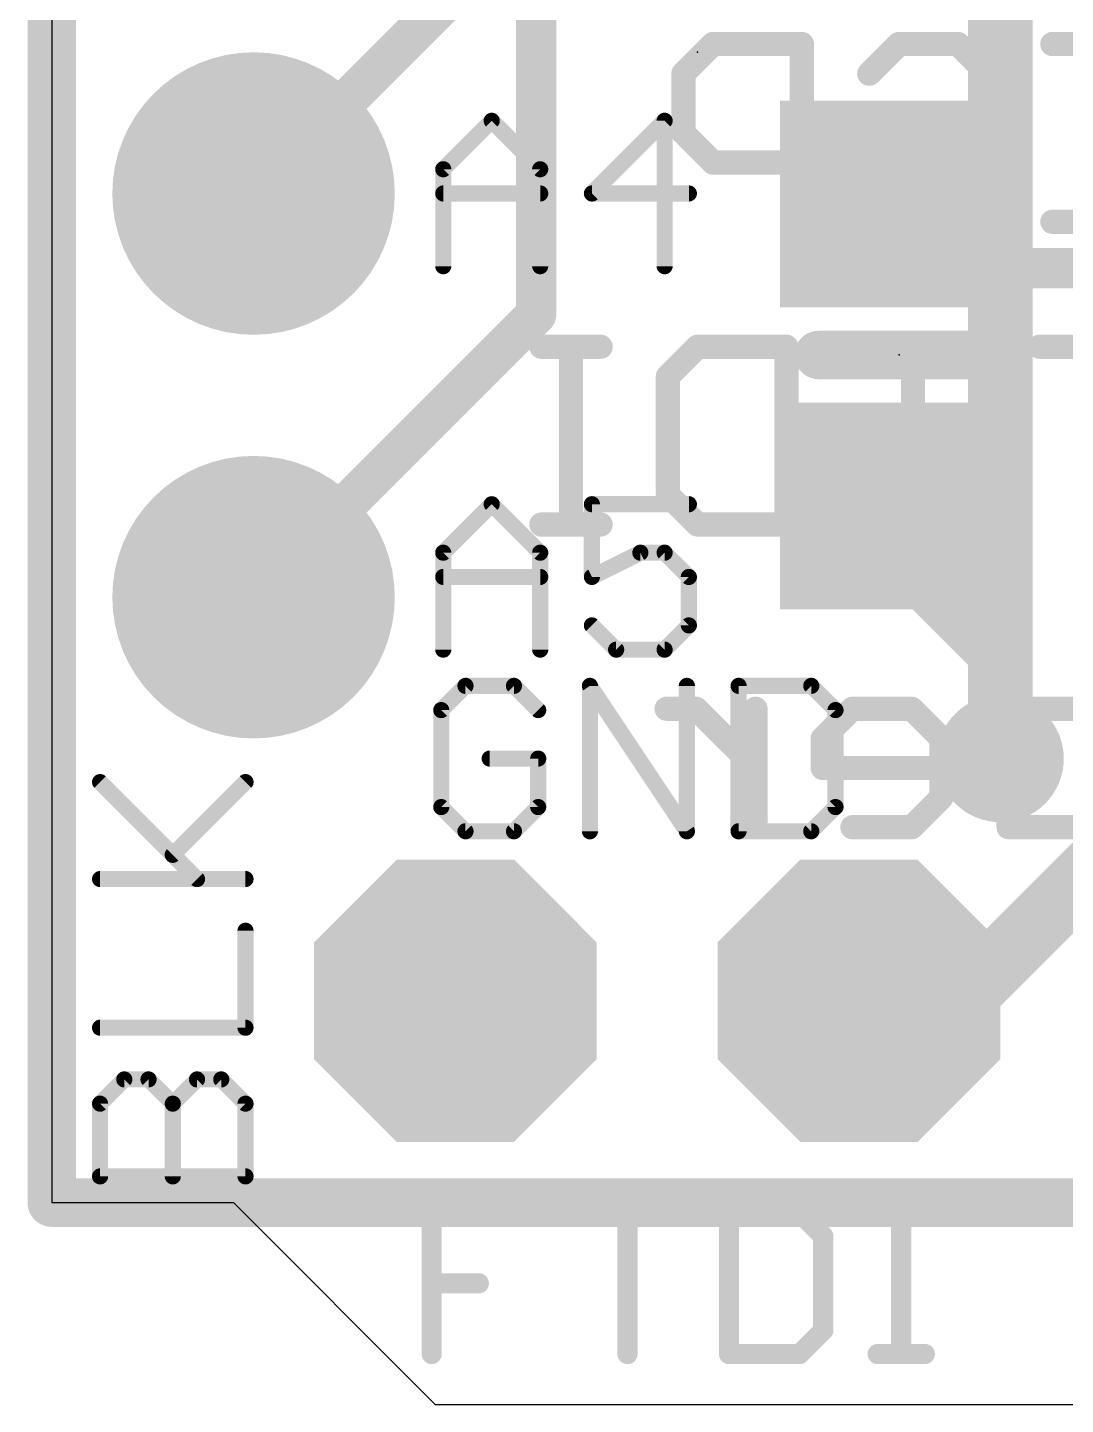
# Model space of a CAD drawing. Extents: x -9 to 9, y -1.3 to 37.
# Drawn here: x -9.04 to -2.51, y -1.27 to 7.39 of the extents above; entities that cross this region are included whole.
import ezdxf

# ---------------------------------------------------------------- set-up
doc = ezdxf.new("R2010")
doc.units = 0
for name, color, linetype in [('1', 12, 'CONTINUOUS'), ('16', 132, 'CONTINUOUS'), ('17', 110, 'CONTINUOUS'), ('18', 110, 'CONTINUOUS'), ('20', 53, 'CONTINUOUS'), ('21', 40, 'CONTINUOUS'), ('22', 6, 'CONTINUOUS'), ('23', 53, 'CONTINUOUS')]:
    doc.layers.add(name, color=color, linetype=linetype)

# ---------------------------------------------------------------- blocks, each defined once
blk = doc.blocks.new('OCTAGONP')
at = {"const_width": 0.5}
blk.add_lwpolyline([(-0.25, -0.1036), (-0.25, 0.1036), (-0.1036, 0.25), (0.1036, 0.25), (0.25, 0.1036), (0.25, -0.1036), (0.1036, -0.25), (-0.1036, -0.25), (-0.25, -0.1036), (-0.25, 0.1036)], dxfattribs=at)
blk = doc.blocks.new('ROUNDP')
at = {"const_width": 0.5}
blk.add_lwpolyline([(0, -0.25, 1), (0, 0.25, 1), (0, -0.25)], format="xyb", dxfattribs=at)
blk = doc.blocks.new('RECT')
blk.add_solid([(-0.5, -0.5), (0.5, -0.5), (-0.5, 0.5), (0.5, 0.5)])
blk = doc.blocks.new('ROUNDV')
at = {"const_width": 0.5}
blk.add_lwpolyline([(0, -0.25, 1), (0, 0.25, 1), (0, -0.25)], format="xyb", dxfattribs=at)

msp = doc.modelspace()

# ---------------------------------------------------------------- linework, layer by layer
at = {"layer": '1'}
for points, const_width in [([(-5.842, 8.382), (-5.842, 5.588)], 0.254), ([(-6.35, 7.62), (-7.62, 6.35)], 0.254), ([(-3.556, 6.284), (-3.152, 5.88)], 0.254), ([(-3.152, 5.88), (-2.05, 5.88)], 0.254), ([(-5.842, 5.588), (-7.62, 3.81)], 0.254), ([(-3.556, 4.103), (-3.556, 4.384)], 0.4064), ([(-2.921, 3.468), (-3.556, 4.103)], 0.4064), ([(-2.921, 3.468), (-2.921, 2.794)], 0.4064), ([(-3.175, 1.27), (-1.923, 2.522)], 0.4064), ([(-3.81, 1.27), (-3.175, 1.27)], 0.4064)]:
    msp.add_lwpolyline(points, dxfattribs=dict(at, const_width=const_width))
for points, const_width in [([(-7.6649, 6.3949, 1), (-7.5751, 6.3051)], 0.127), ([(-3.5111, 6.3289, 1), (-3.6009, 6.2391)], 0.127), ([(-3.152, 5.9435, 1), (-3.152, 5.8165)], 0.127), ([(-3.1969, 5.8351, 1), (-3.1071, 5.9249)], 0.127), ([(-5.9055, 5.588, 1), (-5.7785, 5.588)], 0.127), ([(-5.7971, 5.5431, 1), (-5.8869, 5.6329)], 0.127), ([(-3.4544, 4.384, 1), (-3.6576, 4.384)], 0.2032), ([(-3.4842, 4.1748, 1), (-3.6278, 4.0312)], 0.2032), ([(-3.6576, 4.103, 1), (-3.4544, 4.103)], 0.2032), ([(-7.6649, 3.8549, 1), (-7.5751, 3.7651)], 0.127), ([(-2.8194, 3.468, 1), (-3.0226, 3.468)], 0.2032), ([(-2.9928, 3.3962, 1), (-2.8492, 3.5398)], 0.2032), ([(-3.0226, 2.794, 1), (-2.8194, 2.794)], 0.2032), ([(-3.81, 1.3716, 1), (-3.81, 1.1684)], 0.2032), ([(-3.175, 1.1684, 1), (-3.175, 1.3716)], 0.2032), ([(-3.2468, 1.3418, 1), (-3.1032, 1.1982)], 0.2032)]:
    msp.add_lwpolyline(points, format="xyb", dxfattribs=dict(at, const_width=const_width))
at = {"layer": '16'}
for points, const_width in [([(-8.89, 36.83), (-8.89, 0)], 0.3048), ([(-2.921, 8.128), (-2.921, 2.794)], 0.4064), ([(-8.89, 0), (8.89, 0)], 0.3048)]:
    msp.add_lwpolyline(points, dxfattribs=dict(at, const_width=const_width))
for points, const_width in [([(-3.0226, 2.794, 1), (-2.8194, 2.794)], 0.2032), ([(-8.89, 0.0762, 1), (-8.89, -0.0762)], 0.1524), ([(-8.9662, 0, 1), (-8.8138, 0)], 0.1524)]:
    msp.add_lwpolyline(points, format="xyb", dxfattribs=dict(at, const_width=const_width))
at = {"layer": '20'}
for p, q in [((-8.89, 34.163), (-8.89, 0)), ((-8.89, 0), (-7.747, 0)), ((-7.747, 0), (-6.477, -1.27)), ((-6.477, -1.27), (2.7305, -1.27))]:
    msp.add_line(p, q, dxfattribs=at)
at = {"layer": '21'}
for points, const_width in [([(-6.4262, 6.5029), (-6.1211, 6.808)], 0.1016), ([(-6.1211, 6.808), (-5.8161, 6.5029)], 0.1016), ([(-5.0331, 6.808), (-5.4907, 6.3504)], 0.1016), ([(-5.0331, 5.8928), (-5.0331, 6.808)], 0.1016), ([(-6.4262, 5.8928), (-6.4262, 6.5029)], 0.1016), ([(-5.8161, 6.5029), (-5.8161, 5.8928)], 0.1016), ([(-6.4262, 6.3504), (-5.8161, 6.3504)], 0.1016), ([(-5.4907, 6.3504), (-4.8806, 6.3504)], 0.1016), ([(-3.048, 5.334), (-4.064, 5.334)], 0.3048), ([(-6.4262, 4.0899), (-6.1211, 4.395)], 0.1016), ([(-6.1211, 4.395), (-5.8161, 4.0899)], 0.1016), ([(-4.8806, 4.395), (-5.4907, 4.395)], 0.1016), ([(-5.4907, 4.395), (-5.4907, 3.9374)], 0.1016), ([(-6.4262, 3.4798), (-6.4262, 4.0899)], 0.1016), ([(-5.8161, 4.0899), (-5.8161, 3.4798)], 0.1016), ([(-5.4907, 3.9374), (-5.1856, 4.0899)], 0.1016), ([(-5.1856, 4.0899), (-5.0331, 4.0899)], 0.1016), ([(-5.0331, 4.0899), (-4.8806, 3.9374)], 0.1016), ([(-6.4262, 3.9374), (-5.8161, 3.9374)], 0.1016), ([(-4.8806, 3.9374), (-4.8806, 3.6323)], 0.1016), ([(-5.3382, 3.4798), (-5.4907, 3.6323)], 0.1016), ([(-4.8806, 3.6323), (-5.0331, 3.4798)], 0.1016), ([(-5.0331, 3.4798), (-5.3382, 3.4798)], 0.1016), ([(-6.2862, 3.252), (-6.4388, 3.0995)], 0.1016), ([(-5.9812, 3.252), (-6.2862, 3.252)], 0.1016), ([(-5.8286, 3.0995), (-5.9812, 3.252)], 0.1016), ([(-5.5032, 2.3368), (-5.5032, 3.252)], 0.1016), ([(-5.5032, 3.252), (-4.8931, 2.3368)], 0.1016), ([(-4.8931, 2.3368), (-4.8931, 3.252)], 0.1016), ([(-4.5677, 3.252), (-4.5677, 2.3368)], 0.1016), ([(-4.1101, 3.252), (-4.5677, 3.252)], 0.1016), ([(-3.9576, 3.0995), (-4.1101, 3.252)], 0.1016), ([(-6.4388, 3.0995), (-6.4388, 2.4893)], 0.1016), ([(-3.9576, 2.4893), (-3.9576, 3.0995)], 0.1016), ([(-5.8286, 2.7944), (-6.1337, 2.7944)], 0.1016), ([(-5.8286, 2.4893), (-5.8286, 2.7944)], 0.1016), ([(-7.9759, 2.0363), (-8.586, 2.6464)], 0.1016), ([(-8.1284, 2.1888), (-7.6708, 2.6464)], 0.1016), ([(-6.4388, 2.4893), (-6.2862, 2.3368)], 0.1016), ([(-5.9812, 2.3368), (-5.8286, 2.4893)], 0.1016), ([(-4.1101, 2.3368), (-3.9576, 2.4893)], 0.1016), ([(-6.2862, 2.3368), (-5.9812, 2.3368)], 0.1016), ([(-4.5677, 2.3368), (-4.1101, 2.3368)], 0.1016), ([(-8.586, 2.0363), (-7.6708, 2.0363)], 0.1016), ([(-7.6708, 1.1008), (-7.6708, 1.7109)], 0.1016), ([(-8.586, 1.1008), (-7.6708, 1.1008)], 0.1016), ([(-8.586, 0.6228), (-8.4335, 0.7754)], 0.1016), ([(-8.4335, 0.7754), (-8.2809, 0.7754)], 0.1016), ([(-8.2809, 0.7754), (-8.1284, 0.6228)], 0.1016), ([(-8.1284, 0.6228), (-7.9759, 0.7754)], 0.1016), ([(-7.9759, 0.7754), (-7.8233, 0.7754)], 0.1016), ([(-7.8233, 0.7754), (-7.6708, 0.6228)], 0.1016), ([(-8.586, 0.1652), (-8.586, 0.6228)], 0.1016), ([(-8.1284, 0.1652), (-8.1284, 0.6228)], 0.1016), ([(-7.6708, 0.6228), (-7.6708, 0.1652)], 0.1016), ([(-7.6708, 0.1652), (-8.586, 0.1652)], 0.1016), ([(-6.499, -0.9525), (-6.499, -0.0627)], 0.127), ([(-6.499, -0.0627), (-5.9058, -0.0627)], 0.127), ([(-5.5635, -0.0627), (-4.9703, -0.0627)], 0.127), ([(-5.2669, -0.9525), (-5.2669, -0.0627)], 0.127), ([(-4.6279, -0.0627), (-4.6279, -0.9525)], 0.127), ([(-4.1831, -0.0627), (-4.6279, -0.0627)], 0.127), ([(-4.0348, -0.211), (-4.1831, -0.0627)], 0.127), ([(-3.6924, -0.0627), (-3.3958, -0.0627)], 0.127), ([(-3.5441, -0.9525), (-3.5441, -0.0627)], 0.127), ([(-4.0348, -0.8042), (-4.0348, -0.211)], 0.127), ([(-6.499, -0.5076), (-6.2024, -0.5076)], 0.127), ([(-4.1831, -0.9525), (-4.0348, -0.8042)], 0.127), ([(-4.6279, -0.9525), (-4.1831, -0.9525)], 0.127), ([(-3.6924, -0.9525), (-3.3958, -0.9525)], 0.127)]:
    msp.add_lwpolyline(points, dxfattribs=dict(at, const_width=const_width))
for points, const_width in [([(-6.1032, 6.8259, 1), (-6.1391, 6.79)], 0.0508), ([(-6.1032, 6.79, 1), (-6.1391, 6.8259)], 0.0508), ([(-5.0077, 6.808, 1), (-5.0585, 6.808)], 0.0508), ([(-5.0151, 6.79, 1), (-5.0511, 6.8259)], 0.0508), ([(-6.4008, 6.5029, 1), (-6.4516, 6.5029)], 0.0508), ([(-6.4442, 6.5209, 1), (-6.4082, 6.485)], 0.0508), ([(-5.7907, 6.5029, 1), (-5.8415, 6.5029)], 0.0508), ([(-5.834, 6.485, 1), (-5.7981, 6.5209)], 0.0508), ([(-6.4262, 6.3758, 1), (-6.4262, 6.325)], 0.0508), ([(-5.8161, 6.325, 1), (-5.8161, 6.3758)], 0.0508), ([(-5.4907, 6.3758, 1), (-5.4907, 6.325)], 0.0508), ([(-5.5086, 6.3684, 1), (-5.4727, 6.3324)], 0.0508), ([(-4.8806, 6.325, 1), (-4.8806, 6.3758)], 0.0508), ([(-6.4516, 5.8928, 1), (-6.4008, 5.8928)], 0.0508), ([(-5.8415, 5.8928, 1), (-5.7907, 5.8928)], 0.0508), ([(-5.0585, 5.8928, 1), (-5.0077, 5.8928)], 0.0508), ([(-4.064, 5.4102, 1), (-4.064, 5.2578)], 0.1524), ([(-3.048, 5.2578, 1), (-3.048, 5.4102)], 0.1524), ([(-6.1032, 4.4129, 1), (-6.1391, 4.377)], 0.0508), ([(-6.1032, 4.377, 1), (-6.1391, 4.4129)], 0.0508), ([(-5.4907, 4.4204, 1), (-5.4907, 4.3696)], 0.0508), ([(-5.4653, 4.395, 1), (-5.5161, 4.395)], 0.0508), ([(-4.8806, 4.3696, 1), (-4.8806, 4.4204)], 0.0508), ([(-6.4008, 4.0899, 1), (-6.4516, 4.0899)], 0.0508), ([(-6.4442, 4.1079, 1), (-6.4082, 4.072)], 0.0508), ([(-5.7907, 4.0899, 1), (-5.8415, 4.0899)], 0.0508), ([(-5.834, 4.072, 1), (-5.7981, 4.1079)], 0.0508), ([(-5.1856, 4.1153, 1), (-5.1856, 4.0645)], 0.0508), ([(-5.1743, 4.0672, 1), (-5.197, 4.1126)], 0.0508), ([(-5.0151, 4.1079, 1), (-5.0511, 4.072)], 0.0508), ([(-5.0331, 4.0645, 1), (-5.0331, 4.1153)], 0.0508), ([(-6.4262, 3.9628, 1), (-6.4262, 3.912)], 0.0508), ([(-5.8161, 3.912, 1), (-5.8161, 3.9628)], 0.0508), ([(-4.8552, 3.9374, 1), (-4.906, 3.9374)], 0.0508), ([(-5.5161, 3.9374, 1), (-5.4653, 3.9374)], 0.0508), ([(-5.502, 3.9601, 1), (-5.4793, 3.9147)], 0.0508), ([(-4.8985, 3.9194, 1), (-4.8626, 3.9554)], 0.0508), ([(-5.4727, 3.6503, 1), (-5.5086, 3.6144)], 0.0508), ([(-4.906, 3.6323, 1), (-4.8552, 3.6323)], 0.0508), ([(-4.8626, 3.6144, 1), (-4.8985, 3.6503)], 0.0508), ([(-6.4516, 3.4798, 1), (-6.4008, 3.4798)], 0.0508), ([(-5.8415, 3.4798, 1), (-5.7907, 3.4798)], 0.0508), ([(-5.3382, 3.5052, 1), (-5.3382, 3.4544)], 0.0508), ([(-5.3561, 3.4618, 1), (-5.3202, 3.4978)], 0.0508), ([(-5.0511, 3.4978, 1), (-5.0151, 3.4618)], 0.0508), ([(-5.0331, 3.4544, 1), (-5.0331, 3.5052)], 0.0508), ([(-6.2862, 3.2774, 1), (-6.2862, 3.2266)], 0.0508), ([(-6.2683, 3.234, 1), (-6.3042, 3.2699)], 0.0508), ([(-5.9632, 3.2699, 1), (-5.9991, 3.234)], 0.0508), ([(-5.9812, 3.2266, 1), (-5.9812, 3.2774)], 0.0508), ([(-5.4821, 3.2661, 1), (-5.5244, 3.2379)], 0.0508), ([(-5.4778, 3.252, 1), (-5.5286, 3.252)], 0.0508), ([(-4.8677, 3.252, 1), (-4.9185, 3.252)], 0.0508), ([(-4.5423, 3.252, 1), (-4.5931, 3.252)], 0.0508), ([(-4.5677, 3.2774, 1), (-4.5677, 3.2266)], 0.0508), ([(-4.0922, 3.2699, 1), (-4.1281, 3.234)], 0.0508), ([(-4.1101, 3.2266, 1), (-4.1101, 3.2774)], 0.0508), ([(-6.4134, 3.0995, 1), (-6.4642, 3.0995)], 0.0508), ([(-6.4567, 3.1174, 1), (-6.4208, 3.0815)], 0.0508), ([(-5.8466, 3.0815, 1), (-5.8107, 3.1174)], 0.0508), ([(-3.9322, 3.0995, 1), (-3.983, 3.0995)], 0.0508), ([(-3.9756, 3.0815, 1), (-3.9396, 3.1174)], 0.0508), ([(-6.1337, 2.8198, 1), (-6.1337, 2.769)], 0.0508), ([(-5.8032, 2.7944, 1), (-5.854, 2.7944)], 0.0508), ([(-5.8286, 2.769, 1), (-5.8286, 2.8198)], 0.0508), ([(-8.568, 2.6644, 1), (-8.6039, 2.6284)], 0.0508), ([(-7.6528, 2.6284, 1), (-7.6888, 2.6644)], 0.0508), ([(-6.4642, 2.4893, 1), (-6.4134, 2.4893)], 0.0508), ([(-6.4208, 2.5073, 1), (-6.4567, 2.4714)], 0.0508), ([(-5.854, 2.4893, 1), (-5.8032, 2.4893)], 0.0508), ([(-5.8107, 2.4714, 1), (-5.8466, 2.5073)], 0.0508), ([(-3.983, 2.4893, 1), (-3.9322, 2.4893)], 0.0508), ([(-3.9396, 2.4714, 1), (-3.9756, 2.5073)], 0.0508), ([(-6.2862, 2.3622, 1), (-6.2862, 2.3114)], 0.0508), ([(-6.3042, 2.3188, 1), (-6.2683, 2.3548)], 0.0508), ([(-5.9991, 2.3548, 1), (-5.9632, 2.3188)], 0.0508), ([(-5.9812, 2.3114, 1), (-5.9812, 2.3622)], 0.0508), ([(-5.5286, 2.3368, 1), (-5.4778, 2.3368)], 0.0508), ([(-4.9185, 2.3368, 1), (-4.8677, 2.3368)], 0.0508), ([(-4.9143, 2.3227, 1), (-4.872, 2.3509)], 0.0508), ([(-4.5677, 2.3622, 1), (-4.5677, 2.3114)], 0.0508), ([(-4.5931, 2.3368, 1), (-4.5423, 2.3368)], 0.0508), ([(-4.1281, 2.3548, 1), (-4.0922, 2.3188)], 0.0508), ([(-4.1101, 2.3114, 1), (-4.1101, 2.3622)], 0.0508), ([(-8.1464, 2.2068, 1), (-8.1104, 2.1708)], 0.0508), ([(-8.586, 2.0617, 1), (-8.586, 2.0109)], 0.0508), ([(-7.9938, 2.0183, 1), (-7.9579, 2.0542)], 0.0508), ([(-7.6708, 2.0109, 1), (-7.6708, 2.0617)], 0.0508), ([(-7.6454, 1.7109, 1), (-7.6962, 1.7109)], 0.0508), ([(-8.586, 1.1262, 1), (-8.586, 1.0754)], 0.0508), ([(-7.6708, 1.0754, 1), (-7.6708, 1.1262)], 0.0508), ([(-7.6962, 1.1008, 1), (-7.6454, 1.1008)], 0.0508), ([(-8.4335, 0.8008, 1), (-8.4335, 0.75)], 0.0508), ([(-8.4155, 0.7574, 1), (-8.4514, 0.7933)], 0.0508), ([(-8.263, 0.7933, 1), (-8.2989, 0.7574)], 0.0508), ([(-8.2809, 0.75, 1), (-8.2809, 0.8008)], 0.0508), ([(-7.9759, 0.8008, 1), (-7.9759, 0.75)], 0.0508), ([(-7.9579, 0.7574, 1), (-7.9938, 0.7933)], 0.0508), ([(-7.8054, 0.7933, 1), (-7.8413, 0.7574)], 0.0508), ([(-7.8233, 0.75, 1), (-7.8233, 0.8008)], 0.0508), ([(-8.5606, 0.6228, 1), (-8.6114, 0.6228)], 0.0508), ([(-8.6039, 0.6408, 1), (-8.568, 0.6049)], 0.0508), ([(-8.103, 0.6228, 1), (-8.1538, 0.6228)], 0.0508), ([(-8.1464, 0.6408, 1), (-8.1104, 0.6049)], 0.0508), ([(-8.1464, 0.6049, 1), (-8.1104, 0.6408)], 0.0508), ([(-7.6454, 0.6228, 1), (-7.6962, 0.6228)], 0.0508), ([(-7.6888, 0.6049, 1), (-7.6528, 0.6408)], 0.0508), ([(-8.586, 0.1906, 1), (-8.586, 0.1398)], 0.0508), ([(-8.6114, 0.1652, 1), (-8.5606, 0.1652)], 0.0508), ([(-8.1538, 0.1652, 1), (-8.103, 0.1652)], 0.0508), ([(-7.6962, 0.1652, 1), (-7.6454, 0.1652)], 0.0508), ([(-7.6708, 0.1398, 1), (-7.6708, 0.1906)], 0.0508), ([(-6.4672, -0.0627, 1), (-6.5307, -0.0627)], 0.0635), ([(-6.499, -0.031, 1), (-6.499, -0.0945)], 0.0635), ([(-5.9058, -0.0945, 1), (-5.9058, -0.031)], 0.0635), ([(-5.5635, -0.031, 1), (-5.5635, -0.0945)], 0.0635), ([(-5.2351, -0.0627, 1), (-5.2986, -0.0627)], 0.0635), ([(-4.9703, -0.0945, 1), (-4.9703, -0.031)], 0.0635), ([(-4.5962, -0.0627, 1), (-4.6597, -0.0627)], 0.0635), ([(-4.6279, -0.031, 1), (-4.6279, -0.0945)], 0.0635), ([(-4.1606, -0.0403, 1), (-4.2055, -0.0852)], 0.0635), ([(-4.1831, -0.0945, 1), (-4.1831, -0.031)], 0.0635), ([(-3.6924, -0.031, 1), (-3.6924, -0.0945)], 0.0635), ([(-3.5124, -0.0627, 1), (-3.5759, -0.0627)], 0.0635), ([(-3.3958, -0.0945, 1), (-3.3958, -0.031)], 0.0635), ([(-4.003, -0.211, 1), (-4.0665, -0.211)], 0.0635), ([(-4.0572, -0.2335, 1), (-4.0123, -0.1886)], 0.0635), ([(-6.499, -0.4759, 1), (-6.499, -0.5394)], 0.0635), ([(-6.2024, -0.5394, 1), (-6.2024, -0.4759)], 0.0635), ([(-4.0665, -0.8042, 1), (-4.003, -0.8042)], 0.0635), ([(-4.0123, -0.8267, 1), (-4.0572, -0.7818)], 0.0635), ([(-6.5307, -0.9525, 1), (-6.4672, -0.9525)], 0.0635), ([(-5.2986, -0.9525, 1), (-5.2351, -0.9525)], 0.0635), ([(-4.6597, -0.9525, 1), (-4.5962, -0.9525)], 0.0635), ([(-4.6279, -0.9207, 1), (-4.6279, -0.9843)], 0.0635), ([(-4.2055, -0.93, 1), (-4.1606, -0.975)], 0.0635), ([(-4.1831, -0.9843, 1), (-4.1831, -0.9207)], 0.0635), ([(-3.6924, -0.9207, 1), (-3.6924, -0.9843)], 0.0635), ([(-3.5759, -0.9525, 1), (-3.5124, -0.9525)], 0.0635), ([(-3.3958, -0.9843, 1), (-3.3958, -0.9207)], 0.0635)]:
    msp.add_lwpolyline(points, format="xyb", dxfattribs=dict(at, const_width=const_width))
at = {"layer": '22', "const_width": 0.1524}
for points in [[(-4.7283, 7.2908), (-4.9148, 7.1043)], [(-4.1691, 7.2908), (-4.7283, 7.2908)], [(-4.1691, 6.1722), (-4.1691, 7.2908)], [(-3.7454, 7.1043), (-3.559, 7.2908)], [(-3.559, 7.2908), (-3.1861, 7.2908)], [(-3.1861, 7.2908), (-2.9997, 7.1043)], [(-2.2201, 7.2908), (-2.5929, 7.2908)], [(-4.9148, 7.1043), (-4.9148, 6.7315)], [(-2.9997, 7.1043), (-2.9997, 6.9179)], [(-2.9997, 6.9179), (-3.1861, 6.7315)], [(-4.9148, 6.7315), (-4.7283, 6.5451)], [(-3.559, 6.7315), (-3.7454, 6.5451)], [(-3.1861, 6.7315), (-3.559, 6.7315)], [(-4.7283, 6.5451), (-4.1691, 6.5451)], [(-3.7454, 6.5451), (-3.7454, 6.3586)], [(-3.7454, 6.3586), (-3.559, 6.1722)], [(-3.1861, 6.1722), (-2.9997, 6.3586)], [(-3.559, 6.1722), (-3.1861, 6.1722)], [(-2.2201, 6.1722), (-2.5929, 6.1722)], [(-5.4359, 5.3858), (-5.8088, 5.3858)], [(-5.6223, 4.2672), (-5.6223, 5.3858)], [(-5.0122, 5.1993), (-4.8258, 5.3858)], [(-4.8258, 5.3858), (-4.2665, 5.3858)], [(-4.2665, 5.3858), (-4.2665, 4.2672)], [(-3.0971, 5.3858), (-3.8428, 5.3858)], [(-3.47, 4.2672), (-3.47, 5.3858)], [(-1.9277, 5.3858), (-2.6734, 5.3858)], [(-5.0122, 4.4536), (-5.0122, 5.1993)], [(-4.8258, 4.2672), (-5.0122, 4.4536)], [(-5.4359, 4.2672), (-5.8088, 4.2672)], [(-4.2665, 4.2672), (-4.8258, 4.2672)], [(-2.8683, 3.4808), (-2.8683, 2.3622)], [(-4.8343, 3.1079), (-5.0207, 3.1079)], [(-4.4614, 2.7351), (-4.8343, 3.1079)], [(-4.4614, 2.3622), (-4.4614, 3.1079)], [(-3.8513, 3.1079), (-4.0377, 2.9215)], [(-3.4785, 3.1079), (-3.8513, 3.1079)], [(-3.292, 2.9215), (-3.4785, 3.1079)], [(-2.3091, 3.1079), (-2.8683, 3.1079)], [(-4.0377, 2.9215), (-4.0377, 2.7351)], [(-3.292, 2.5486), (-3.292, 2.9215)], [(-4.0377, 2.7351), (-3.292, 2.7351)], [(-3.4785, 2.3622), (-3.292, 2.5486)], [(-3.8513, 2.3622), (-3.4785, 2.3622)], [(-2.8683, 2.3622), (-2.3091, 2.3622)]]:
    msp.add_lwpolyline(points, dxfattribs=at)
at = {"layer": '22', "const_width": 0.0762}
for points in [[(-4.7283, 7.3289, 1), (-4.7283, 7.2527)], [(-4.7014, 7.2638, 1), (-4.7553, 7.3177)], [(-4.131, 7.2908, 1), (-4.2072, 7.2908)], [(-4.1691, 7.2527, 1), (-4.1691, 7.3289)], [(-3.559, 7.3289, 1), (-3.559, 7.2527)], [(-3.532, 7.2638, 1), (-3.5859, 7.3177)], [(-3.1592, 7.3177, 1), (-3.213, 7.2638)], [(-3.1861, 7.2527, 1), (-3.1861, 7.3289)], [(-2.5929, 7.3289, 1), (-2.5929, 7.2527)], [(-4.8767, 7.1043, 1), (-4.9529, 7.1043)], [(-4.9417, 7.1313, 1), (-4.8878, 7.0774)], [(-3.7723, 7.1313, 1), (-3.7184, 7.0774)], [(-2.9616, 7.1043, 1), (-3.0378, 7.1043)], [(-3.0266, 7.0774, 1), (-2.9727, 7.1313)], [(-3.0378, 6.9179, 1), (-2.9616, 6.9179)], [(-2.9727, 6.891, 1), (-3.0266, 6.9448)], [(-4.8878, 6.7584, 1), (-4.9417, 6.7045)], [(-4.9529, 6.7315, 1), (-4.8767, 6.7315)], [(-3.559, 6.7696, 1), (-3.559, 6.6934)], [(-3.532, 6.7045, 1), (-3.5859, 6.7584)], [(-3.213, 6.7584, 1), (-3.1592, 6.7045)], [(-3.1861, 6.6934, 1), (-3.1861, 6.7696)], [(-4.7283, 6.5832, 1), (-4.7283, 6.507)], [(-4.7553, 6.5181, 1), (-4.7014, 6.572)], [(-4.1691, 6.507, 1), (-4.1691, 6.5832)], [(-3.7073, 6.5451, 1), (-3.7835, 6.5451)], [(-3.7723, 6.572, 1), (-3.7184, 6.5181)], [(-3.7184, 6.3856, 1), (-3.7723, 6.3317)], [(-2.9727, 6.3317, 1), (-3.0266, 6.3856)], [(-3.7835, 6.3586, 1), (-3.7073, 6.3586)], [(-3.559, 6.2103, 1), (-3.559, 6.1341)], [(-3.1861, 6.1341, 1), (-3.1861, 6.2103)], [(-2.5929, 6.2103, 1), (-2.5929, 6.1341)], [(-4.2072, 6.1722, 1), (-4.131, 6.1722)], [(-3.5859, 6.1453, 1), (-3.532, 6.1991)], [(-3.213, 6.1991, 1), (-3.1592, 6.1453)], [(-5.8088, 5.4239, 1), (-5.8088, 5.3477)], [(-5.5842, 5.3858, 1), (-5.6604, 5.3858)], [(-5.4359, 5.3477, 1), (-5.4359, 5.4239)], [(-4.8258, 5.4239, 1), (-4.8258, 5.3477)], [(-4.7989, 5.3588, 1), (-4.8527, 5.4127)], [(-4.2284, 5.3858, 1), (-4.3046, 5.3858)], [(-4.2665, 5.3477, 1), (-4.2665, 5.4239)], [(-3.8428, 5.4239, 1), (-3.8428, 5.3477)], [(-3.4319, 5.3858, 1), (-3.5081, 5.3858)], [(-3.0971, 5.3477, 1), (-3.0971, 5.4239)], [(-2.6734, 5.4239, 1), (-2.6734, 5.3477)], [(-5.0392, 5.2263, 1), (-4.9853, 5.1724)], [(-4.9741, 5.1993, 1), (-5.0503, 5.1993)], [(-4.9853, 4.4806, 1), (-5.0392, 4.4267)], [(-5.0503, 4.4536, 1), (-4.9741, 4.4536)], [(-5.8088, 4.3053, 1), (-5.8088, 4.2291)], [(-5.4359, 4.2291, 1), (-5.4359, 4.3053)], [(-4.8258, 4.3053, 1), (-4.8258, 4.2291)], [(-4.2665, 4.2291, 1), (-4.2665, 4.3053)], [(-5.6604, 4.2672, 1), (-5.5842, 4.2672)], [(-4.8527, 4.2403, 1), (-4.7989, 4.2941)], [(-4.3046, 4.2672, 1), (-4.2284, 4.2672)], [(-3.5081, 4.2672, 1), (-3.4319, 4.2672)], [(-2.8302, 3.4808, 1), (-2.9064, 3.4808)], [(-5.0207, 3.146, 1), (-5.0207, 3.0698)], [(-4.8073, 3.1348, 1), (-4.8612, 3.081)], [(-4.8343, 3.0698, 1), (-4.8343, 3.146)], [(-4.4233, 3.1079, 1), (-4.4995, 3.1079)], [(-3.8513, 3.146, 1), (-3.8513, 3.0698)], [(-3.8244, 3.081, 1), (-3.8782, 3.1348)], [(-3.4515, 3.1348, 1), (-3.5054, 3.081)], [(-3.4785, 3.0698, 1), (-3.4785, 3.146)], [(-2.8683, 3.146, 1), (-2.8683, 3.0698)], [(-4.0647, 2.9484, 1), (-4.0108, 2.8945)], [(-3.9996, 2.9215, 1), (-4.0758, 2.9215)], [(-3.2539, 2.9215, 1), (-3.3301, 2.9215)], [(-3.319, 2.8945, 1), (-3.2651, 2.9484)], [(-4.4884, 2.7081, 1), (-4.4345, 2.762)], [(-4.0377, 2.7732, 1), (-4.0377, 2.697)], [(-4.0758, 2.7351, 1), (-3.9996, 2.7351)], [(-3.292, 2.697, 1), (-3.292, 2.7732)], [(-3.2651, 2.5217, 1), (-3.319, 2.5756)], [(-3.3301, 2.5486, 1), (-3.2539, 2.5486)], [(-3.8513, 2.4003, 1), (-3.8513, 2.3241)], [(-3.5054, 2.3891, 1), (-3.4515, 2.3353)], [(-3.4785, 2.3241, 1), (-3.4785, 2.4003)], [(-2.8683, 2.4003, 1), (-2.8683, 2.3241)], [(-4.4995, 2.3622, 1), (-4.4233, 2.3622)], [(-2.9064, 2.3622, 1), (-2.8302, 2.3622)]]:
    msp.add_lwpolyline(points, format="xyb", dxfattribs=at)
at = {"layer": '23'}
for p in [(-4.826, 7.239), (-3.556, 5.334)]:
    msp.add_point(p, dxfattribs=at)

# ---------------------------------------------------------------- block references
at = {"layer": '1', "xscale": 1.3, "yscale": 1.5, "rotation": 270}
for p in [(-3.556, 6.284), (-3.556, 4.384)]:
    msp.add_blockref('RECT', p, dxfattribs=at)
at = {"layer": '17', "xscale": 1.778, "yscale": 1.778}
for p in [(-7.62, 6.35), (-7.62, 6.35), (-7.62, 3.81), (-7.62, 3.81)]:
    msp.add_blockref('ROUNDP', p, dxfattribs=at)
at = {"layer": '17', "xscale": 1.778, "yscale": 1.778, "rotation": 90}
for p in [(-6.35, 1.27), (-6.35, 1.27), (-3.81, 1.27), (-3.81, 1.27)]:
    msp.add_blockref('OCTAGONP', p, dxfattribs=at)
at = {"layer": '18', "xscale": 0.8001, "yscale": 0.8001}
msp.add_blockref('ROUNDV', (-2.921, 2.794), dxfattribs=at)
msp.add_blockref('ROUNDV', (-2.921, 2.794), dxfattribs=at)

doc.saveas('drawing.dxf')
